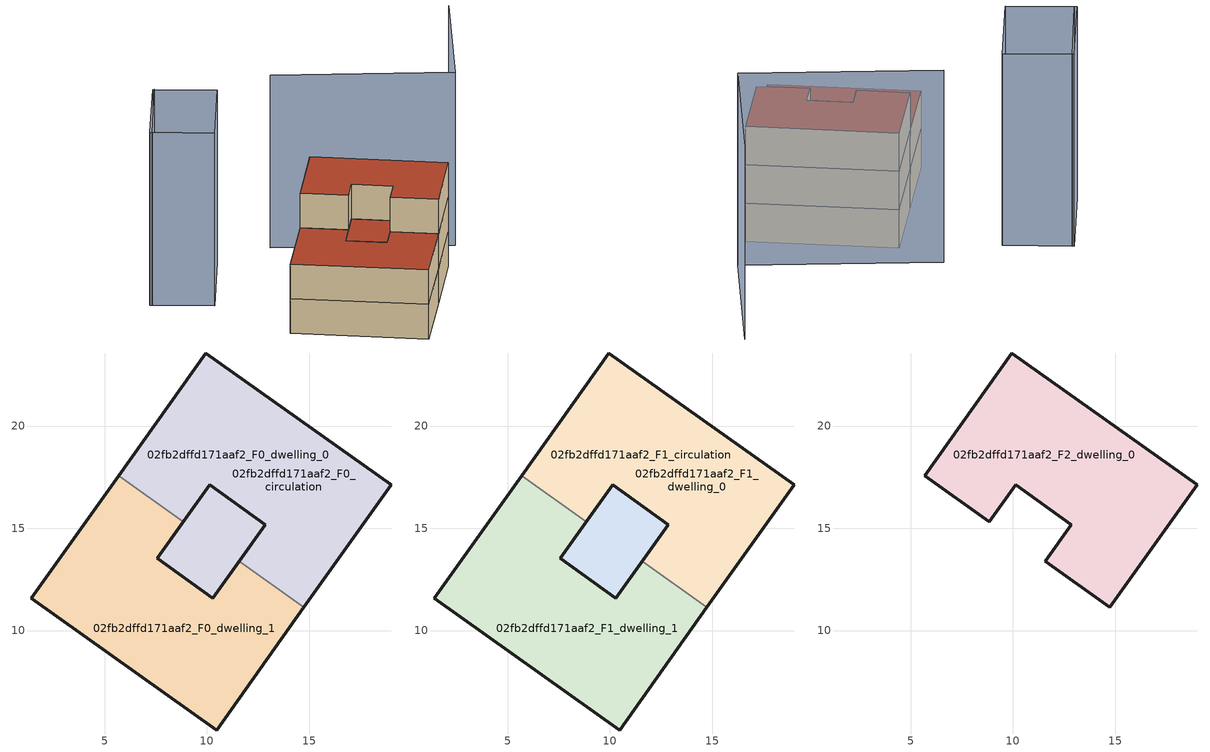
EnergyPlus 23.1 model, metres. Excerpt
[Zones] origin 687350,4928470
02fb2dffd171aaf2_F0_dwelling_0
 floor ground (EU_floor_Construction): 19,17.12 14.74,11.13 11.57,13.39 12.4,14.55 12.85,15.18 10.13,17.12 8.85,15.32 5.68,17.58 9.95,23.57 z0; 12.85,15.18 12.4,14.55 10.29,11.59 7.57,13.52 8.85,15.32 10.13,17.12 z0
 wall outside (EU_wall_Construction): 8.85,15.32 10.13,17.12 12.85,15.18 11.57,13.39 / 14.74,11.13 19,17.12 9.95,23.57 5.68,17.58 z0:3
 wall to 02fb2dffd171aaf2_F0_dwelling_1 (EU_wall_Construction): 5.68,17.58 8.85,15.32 / 11.57,13.39 14.74,11.13 z0:3
02fb2dffd171aaf2_F0_dwelling_1
 floor ground (EU_floor_Construction): 11.57,13.39 14.74,11.13 10.47,5.14 1.42,11.59 5.68,17.58 8.85,15.32 7.57,13.52 10.29,11.59 z0
 wall outside (EU_wall_Construction): 11.57,13.39 10.29,11.59 7.57,13.52 8.85,15.32 / 5.68,17.58 1.42,11.59 10.47,5.14 14.74,11.13 z0:3
02fb2dffd171aaf2_F0_circulation
 floor ground (EU_floor_Construction): 19,17.12 14.74,11.13 11.57,13.39 12.4,14.55 12.85,15.18 10.13,17.12 8.85,15.32 5.68,17.58 9.95,23.57 z0; 12.85,15.18 12.4,14.55 10.29,11.59 7.57,13.52 8.85,15.32 10.13,17.12 z0
 wall outside (EU_wall_Construction): 7.57,13.52 10.29,11.59 12.85,15.18 10.13,17.12 7.57,13.52 z0:3
02fb2dffd171aaf2_F1_dwelling_0
 floor to 02fb2dffd171aaf2_F0_dwelling_0 (EU_floor_Construction): 19,17.12 14.74,11.13 11.57,13.39 12.85,15.18 10.13,17.12 8.85,15.32 5.68,17.58 9.95,23.57 z3; 12.85,15.18 12.4,14.55 10.29,11.59 7.57,13.52 8.85,15.32 10.13,17.12 z3
 wall outside (EU_wall_Construction): 8.85,15.32 10.13,17.12 12.85,15.18 11.57,13.39 / 14.74,11.13 19,17.12 9.95,23.57 5.68,17.58 z3:6
 wall to 02fb2dffd171aaf2_F1_dwelling_1 (EU_wall_Construction): 5.68,17.58 8.85,15.32 / 11.57,13.39 14.74,11.13 z3:6
 roof outside (EU_floor_Construction): 10.29,11.59 12.4,14.55 12.85,15.18 10.13,17.12 8.85,15.32 7.57,13.52 z6
02fb2dffd171aaf2_F1_dwelling_1
 floor to 02fb2dffd171aaf2_F0_dwelling_1 (EU_floor_Construction): 11.57,13.39 14.74,11.13 10.47,5.14 1.42,11.59 5.68,17.58 8.85,15.32 7.57,13.52 10.29,11.59 z3
 wall outside (EU_wall_Construction): 11.57,13.39 10.29,11.59 7.57,13.52 8.85,15.32 / 5.68,17.58 1.42,11.59 10.47,5.14 14.74,11.13 z3:6
 roof outside (EU_roof_Construction): 10.47,5.14 14.74,11.13 11.57,13.39 10.29,11.59 7.57,13.52 8.85,15.32 5.68,17.58 1.42,11.59 z6
02fb2dffd171aaf2_F1_circulation
 floor to 02fb2dffd171aaf2_F0_circulation (EU_floor_Construction): 19,17.12 14.74,11.13 11.57,13.39 12.4,14.55 12.85,15.18 10.13,17.12 8.85,15.32 5.68,17.58 9.95,23.57 z3; 12.85,15.18 10.29,11.59 7.57,13.52 8.85,15.32 10.13,17.12 z3
 wall outside (EU_wall_Construction): 7.57,13.52 10.29,11.59 12.85,15.18 10.13,17.12 7.57,13.52 z3:6
 roof outside (EU_roof_Construction): 10.29,11.59 12.4,14.55 12.85,15.18 10.13,17.12 8.85,15.32 7.57,13.52 z6; 14.74,11.13 19,17.12 9.95,23.57 5.68,17.58 8.85,15.32 10.13,17.12 12.85,15.18 12.4,14.55 11.57,13.39 z6
02fb2dffd171aaf2_F2_dwelling_0
 floor to 02fb2dffd171aaf2_F1_dwelling_0 (EU_floor_Construction): 19,17.12 14.74,11.13 11.57,13.39 12.85,15.18 10.13,17.12 8.85,15.32 5.68,17.58 9.95,23.57 z6
 wall outside (EU_wall_Construction): 19,17.12 9.95,23.57 5.68,17.58 8.85,15.32 10.13,17.12 12.85,15.18 11.57,13.39 14.74,11.13 19,17.12 z6:9
 roof outside (EU_roof_Construction): 14.74,11.13 19,17.12 9.95,23.57 5.68,17.58 8.85,15.32 10.13,17.12 12.85,15.18 11.57,13.39 z9
shading: -1.05,29.39 -5.42,21.89 / 27.67,32.49 21.56,20.58 / 21.56,20.58 8.42,27.34 / -1.19,29.39 3.26,26.75 / 3.26,26.75 -1.14,19.34 / -1.14,19.34 -5.58,21.98 / -5.58,21.98 -1.19,29.39 z0:15
[Building]
EU S2 Campaign: North Axis=0; Terrain=City; Solar Distribution=FullExterior
[Site:Location]
Bologna: Latitude=44.5; Longitude=11.25; Time Zone=1; Elevation=37
[SizingPeriod:WeatherFileDays]
AnnualSizingPeriod: Begin Month=1; Begin Day of Month=1; End Month=12; End Day of Month=31; Day of Week for Start Day=Monday; Use Weather File Daylight Saving Period=No; Use Weather File Rain and Snow Indicators=No
[MATERIAL]
EU_InternalMass_Material: Roughness=MediumRough; Thickness=0.1; Conductivity=1; Density=1800; Specific Heat=900; Thermal Absorptance=0.9; Solar Absorptance=0.7; Visible Absorptance=0.7
[MATERIAL:NOMASS] Roughness=MediumRough; Thermal Absorptance=0.9; Solar Absorptance=0.7; Visible Absorptance=0.7
Name | Thermal Resistance
EU_wall_NoMass | 0.937881
EU_roof_NoMass | 0.548572
EU_floor_NoMass | 0.71348
[CONSTRUCTION]
EU_wall_Construction: EU_wall_NoMass
EU_roof_Construction: EU_roof_NoMass
EU_floor_Construction: EU_floor_NoMass
EU_InternalMass_Construction: EU_InternalMass_Material
[ZONE] Type=1; Multiplier=1; Ceiling Height=autocalculate; Floor Area=autocalculate; Part of Total Floor Area=Yes
Name | Volume
02fb2dffd171aaf2_F0_dwelling_0; 02fb2dffd171aaf2_F1_dwelling_0; 02fb2dffd171aaf2_F0_circulation; 02fb2dffd171aaf2_F1_circulation | 267.326
02fb2dffd171aaf2_F2_dwelling_0; 02fb2dffd171aaf2_F0_dwelling_1; 02fb2dffd171aaf2_F1_dwelling_1 | 223.181
[INTERNALMASS] Construction=EU_InternalMass_Construction
Name | Zone or ZoneList | Surface Area
02fb2dffd171aaf2_F0_dwelling_0_EU_InternalMass | 02fb2dffd171aaf2_F0_dwelling_0 | 74.3935
02fb2dffd171aaf2_F0_dwelling_1_EU_InternalMass | 02fb2dffd171aaf2_F0_dwelling_1 | 74.3935
02fb2dffd171aaf2_F1_dwelling_0_EU_InternalMass | 02fb2dffd171aaf2_F1_dwelling_0 | 74.3935
02fb2dffd171aaf2_F1_dwelling_1_EU_InternalMass | 02fb2dffd171aaf2_F1_dwelling_1 | 74.3935
02fb2dffd171aaf2_F2_dwelling_0_EU_InternalMass | 02fb2dffd171aaf2_F2_dwelling_0 | 163.502
[OTHEREQUIPMENT] Fuel Type=Electricity; Design Level Calculation Method=Watts/Area; Power per Zone Floor Area=1; Fraction Latent=0; Fraction Radiant=0; Fraction Lost=0; Carbon Dioxide Generation Rate=0; EndUse Subcategory=EU_Step8_InternalGains
Name | Zone or ZoneList or Space or SpaceList | Schedule
EU_Step8_InternalGain_02fb2dffd171aaf2_F0_dwelling_0_f000 | 02fb2dffd171aaf2_F0_dwelling_0 | EU_Step8_GainSchedule_02fb2dffd171aaf2_F0_dwelling_0_f000
EU_Step8_InternalGain_02fb2dffd171aaf2_F0_dwelling_1_f000 | 02fb2dffd171aaf2_F0_dwelling_1 | EU_Step8_GainSchedule_02fb2dffd171aaf2_F0_dwelling_1_f000
EU_Step8_InternalGain_02fb2dffd171aaf2_F1_dwelling_0_f000 | 02fb2dffd171aaf2_F1_dwelling_0 | EU_Step8_GainSchedule_02fb2dffd171aaf2_F1_dwelling_0_f000
EU_Step8_InternalGain_02fb2dffd171aaf2_F1_dwelling_1_f000 | 02fb2dffd171aaf2_F1_dwelling_1 | EU_Step8_GainSchedule_02fb2dffd171aaf2_F1_dwelling_1_f000
EU_Step8_InternalGain_02fb2dffd171aaf2_F2_dwelling_0_f000 | 02fb2dffd171aaf2_F2_dwelling_0 | EU_Step8_GainSchedule_02fb2dffd171aaf2_F2_dwelling_0_f000
[ZONEINFILTRATION:DESIGNFLOWRATE] Schedule=EU_AlwaysOn; Design Flow Rate Calculation Method=Flow/Area; Flow Rate per Floor Area=0.0005; Constant Term Coefficient=1; Temperature Term Coefficient=0; Velocity Term Coefficient=0; Velocity Squared Term Coefficient=0
Name | Zone or ZoneList or Space or SpaceList
EU_Circulation_Infiltration_02fb2dffd171aaf2_F0_circulation | 02fb2dffd171aaf2_F0_circulation
EU_Circulation_Infiltration_02fb2dffd171aaf2_F1_circulation | 02fb2dffd171aaf2_F1_circulation
[ZONEVENTILATION:DESIGNFLOWRATE] Schedule=EU_AlwaysOn; Design Flow Rate Calculation Method=AirChanges/Hour; Air Changes per Hour=0.687892; Ventilation Type=Natural; Fan Pressure Rise=0; Fan Total Efficiency=1; Constant Term Coefficient=1; Temperature Term Coefficient=0; Velocity Term Coefficient=0; Velocity Squared Term Coefficient=0; Minimum Indoor Temperature=-100; Maximum Indoor Temperature=100; Delta Temperature=-100; Minimum Outdoor Temperature=-100; Maximum Outdoor Temperature=100; Maximum Wind Speed=40
Name | Zone or ZoneList or Space or SpaceList
EU_ConstantAir_02fb2dffd171aaf2_F0_dwelling_0 | 02fb2dffd171aaf2_F0_dwelling_0
EU_ConstantAir_02fb2dffd171aaf2_F0_dwelling_1 | 02fb2dffd171aaf2_F0_dwelling_1
EU_ConstantAir_02fb2dffd171aaf2_F1_dwelling_0 | 02fb2dffd171aaf2_F1_dwelling_0
EU_ConstantAir_02fb2dffd171aaf2_F1_dwelling_1 | 02fb2dffd171aaf2_F1_dwelling_1
EU_ConstantAir_02fb2dffd171aaf2_F2_dwelling_0 | 02fb2dffd171aaf2_F2_dwelling_0
[HVACTEMPLATE:THERMOSTAT] Constant Heating Setpoint=20; Constant Cooling Setpoint=50
EU_HeatOnly_02fb2dffd171aaf2_F0_dwelling_0; EU_HeatOnly_02fb2dffd171aaf2_F0_dwelling_1; EU_HeatOnly_02fb2dffd171aaf2_F1_dwelling_0; EU_HeatOnly_02fb2dffd171aaf2_F1_dwelling_1; EU_HeatOnly_02fb2dffd171aaf2_F2_dwelling_0
[HVACTEMPLATE:ZONE:IDEALLOADSAIRSYSTEM] System Availability Schedule=EU_AlwaysOn; Maximum Heating Supply Air Temperature=50; Minimum Cooling Supply Air Temperature=13; Maximum Heating Supply Air Humidity Ratio=0.0156; Minimum Cooling Supply Air Humidity Ratio=0.0077; Heating Limit=NoLimit; Cooling Limit=NoLimit; Heating Availability Schedule=EU_AlwaysOn; Cooling Availability Schedule=EU_CoolingOff; Dehumidification Control Type=ConstantSensibleHeatRatio; Cooling Sensible Heat Ratio=0.7; Dehumidification Setpoint=60; Humidification Control Type=None; Humidification Setpoint=30; Outdoor Air Method=None; Outdoor Air Flow Rate per Person=0.00944; Outdoor Air Flow Rate per Zone Floor Area=0; Outdoor Air Flow Rate per Zone=0; Demand Controlled Ventilation Type=None; Outdoor Air Economizer Type=NoEconomizer; Heat Recovery Type=None; Sensible Heat Recovery Effectiveness=0.7; Latent Heat Recovery Effectiveness=0.65
Name | Template Thermostat
02fb2dffd171aaf2_F0_dwelling_0 | EU_HeatOnly_02fb2dffd171aaf2_F0_dwelling_0
02fb2dffd171aaf2_F0_dwelling_1 | EU_HeatOnly_02fb2dffd171aaf2_F0_dwelling_1
02fb2dffd171aaf2_F1_dwelling_0 | EU_HeatOnly_02fb2dffd171aaf2_F1_dwelling_0
02fb2dffd171aaf2_F1_dwelling_1 | EU_HeatOnly_02fb2dffd171aaf2_F1_dwelling_1
02fb2dffd171aaf2_F2_dwelling_0 | EU_HeatOnly_02fb2dffd171aaf2_F2_dwelling_0
[SIZING:ZONE] Zone Cooling Design Supply Air Temperature Input Method=SupplyAirTemperature; Zone Cooling Design Supply Air Temperature=13; Zone Heating Design Supply Air Temperature Input Method=SupplyAirTemperature; Zone Heating Design Supply Air Temperature=50; Zone Cooling Design Supply Air Humidity Ratio=0.008; Zone Heating Design Supply Air Humidity Ratio=0.008; Cooling Design Air Flow Method=DesignDay; Cooling Design Air Flow Rate=0; Cooling Minimum Air Flow per Zone Floor Area=0.000762; Cooling Minimum Air Flow=0; Cooling Minimum Air Flow Fraction=0.2; Heating Design Air Flow Method=DesignDay; Heating Design Air Flow Rate=0; Heating Maximum Air Flow per Zone Floor Area=0.002032; Heating Maximum Air Flow=0.141576; Heating Maximum Air Flow Fraction=0.3; Account for Dedicated Outdoor Air System=No; Dedicated Outdoor Air System Control Strategy=NeutralSupplyAir; Dedicated Outdoor Air Low Setpoint Temperature for Design=autosize; Dedicated Outdoor Air High Setpoint Temperature for Design=autosize; Zone Load Sizing Method=Sensible Load Only No Latent Load; Zone Latent Cooling Design Supply Air Humidity Ratio Input Method=HumidityRatioDifference; Zone Cooling Design Supply Air Humidity Ratio Difference=0.005; Zone Latent Heating Design Supply Air Humidity Ratio Input Method=HumidityRatioDifference; Zone Humidification Design Supply Air Humidity Ratio Difference=0.005
02fb2dffd171aaf2_F0_dwelling_0; 02fb2dffd171aaf2_F0_dwelling_1; 02fb2dffd171aaf2_F1_dwelling_0; 02fb2dffd171aaf2_F1_dwelling_1; 02fb2dffd171aaf2_F2_dwelling_0
[SCHEDULE:CONSTANT]
Name | Hourly Value
EU_AlwaysOn | 1
EU_CoolingOff | 0
[SCHEDULE:FILE] Column Number=1; Rows to Skip at Top=0; Number of Hours of Data=8760; Column Separator=Comma; Interpolate to Timestep=No; Minutes per Item=60; Adjust Schedule for Daylight Savings=Yes
Name | File
EU_Step8_GainSchedule_02fb2dffd171aaf2_F0_dwelling_0_f000 | ../../schedules/02fb2dffd171aaf2/02fb2dffd171aaf2_F0_dwelling_0_f000_gain.csv
EU_Step8_GainSchedule_02fb2dffd171aaf2_F0_dwelling_1_f000 | ../../schedules/02fb2dffd171aaf2/02fb2dffd171aaf2_F0_dwelling_1_f000_gain.csv
EU_Step8_GainSchedule_02fb2dffd171aaf2_F1_dwelling_0_f000 | ../../schedules/02fb2dffd171aaf2/02fb2dffd171aaf2_F1_dwelling_0_f000_gain.csv
EU_Step8_GainSchedule_02fb2dffd171aaf2_F1_dwelling_1_f000 | ../../schedules/02fb2dffd171aaf2/02fb2dffd171aaf2_F1_dwelling_1_f000_gain.csv
EU_Step8_GainSchedule_02fb2dffd171aaf2_F2_dwelling_0_f000 | ../../schedules/02fb2dffd171aaf2/02fb2dffd171aaf2_F2_dwelling_0_f000_gain.csv
